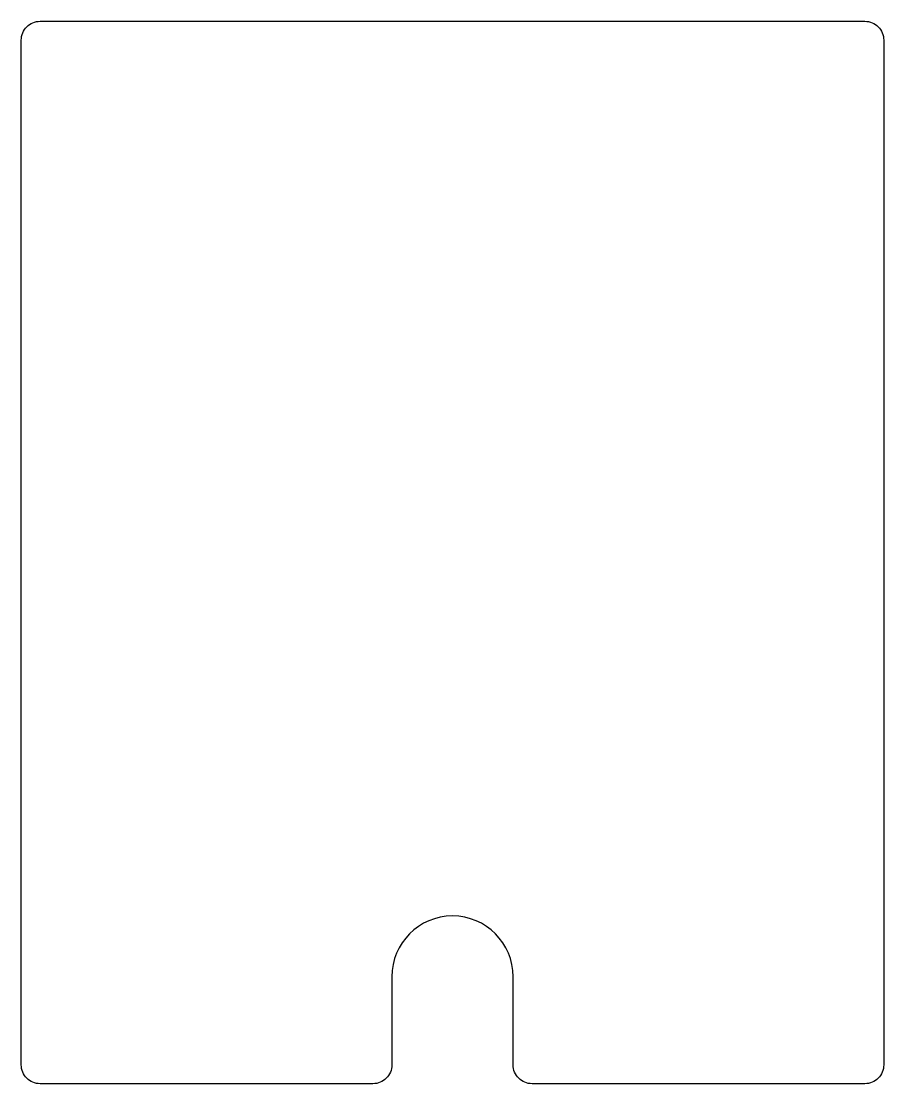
# Model space of a CAD drawing. Header units: millimetres. Extents: x -344 to -115, y -157 to 125.
import ezdxf

# ---------------------------------------------------------------- set-up
doc = ezdxf.new("R2010")
doc.units = ezdxf.units.MM
doc.layers.get('0').update_dxf_attribs({"linetype": 'CONTINUOUS'})

msp = doc.modelspace()

# ---------------------------------------------------------------- linework, layer by layer
msp.add_lwpolyline([(-344.5, -152), (-344.5, 120, -0.414214), (-339.5, 125), (-120.5, 125, -0.414214), (-115.5, 120), (-115.5, -152, -0.414214), (-120.5, -157), (-208.89, -157, -0.414214), (-213.89, -152), (-213.89, -128.58, 1), (-246.11, -128.58), (-246.11, -152, -0.414214), (-251.11, -157), (-339.5, -157, -0.414214)], format="xyb", close=True)

doc.saveas('drawing.dxf')
